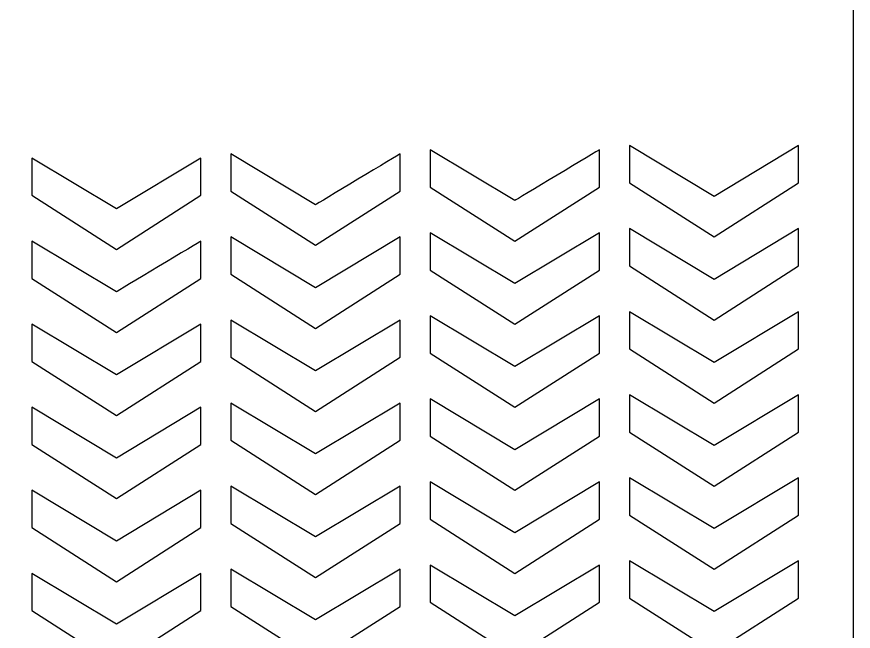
# Model space of a CAD drawing. Header units: centimetres. Extents: x -5.2 to 5.3, y -8.1 to 8.1.
# Drawn here: x 0 to 5.24, y -4.01 to -0.16 of the extents above; entities that cross this region are included whole.
import ezdxf

# ---------------------------------------------------------------- set-up
doc = ezdxf.new("R2010")
doc.units = ezdxf.units.CM
doc.header["$MEASUREMENT"] = 0
doc.layers.add('Layer 1', color=7, linetype='Continuous')

msp = doc.modelspace()

# ---------------------------------------------------------------- linework, layer by layer
at = {"layer": 'Layer 1', "color": 242}
for points, knots in [([(-5.23875, 8.09625), (-5.23875, 8.09625), (-5.23875, -8.09625), (-5.23875, -8.09625), (-5.23875, -8.09625), (-5.23875, -8.09625), (5.23875, -8.09625), (5.23875, -8.09625), (5.23875, -8.09625), (5.23875, -8.09625), (5.23875, 8.09625), (5.23875, 8.09625), (5.23875, 8.09625), (5.23875, 8.09625), (-5.23875, 8.09625), (-5.23875, 8.09625)], [0, 0, 0, 0, 0.2, 0.2, 0.2, 0.2, 0.4, 0.4, 0.4, 0.4, 0.6, 0.6, 0.6, 0.6, 1, 1, 1, 1]), ([(2.58945, -0.99489), (2.58945, -0.99489), (3.11923, -1.31271), (3.11923, -1.31271), (3.11923, -1.31271), (3.11923, -1.31274), (3.64895, -0.99489), (3.64895, -0.99489), (3.64895, -0.99489), (3.64895, -0.99489), (3.64895, -1.22796), (3.64895, -1.22796), (3.64895, -1.22796), (3.64895, -1.22796), (3.11923, -1.567), (3.11923, -1.567), (3.11923, -1.567), (3.11923, -1.567), (2.58945, -1.22796), (2.58945, -1.22796), (2.58945, -1.22796), (2.58945, -1.22796), (2.58945, -0.99489), (2.58945, -0.99489)], [0, 0, 0, 0, 0.1428571, 0.1428571, 0.1428571, 0.1428571, 0.2857143, 0.2857143, 0.2857143, 0.2857143, 0.4285714, 0.4285714, 0.4285714, 0.4285714, 0.5714286, 0.5714286, 0.5714286, 0.5714286, 0.7142857, 0.7142857, 0.7142857, 0.7142857, 1, 1, 1, 1]), ([(4.89664, -1.2019), (4.89664, -1.2019), (4.36692, -1.54094), (4.36692, -1.54094), (4.36692, -1.54094), (4.36692, -1.54094), (3.8372, -1.2019), (3.8372, -1.2019), (3.8372, -1.2019), (3.8372, -1.2019), (3.8372, -0.9688), (3.8372, -0.9688), (3.8372, -0.9688), (3.8372, -0.9688), (4.36692, -1.28664), (4.36692, -1.28664), (4.36692, -1.28664), (4.36692, -1.28664), (4.89664, -0.9688), (4.89664, -0.9688), (4.89664, -0.9688), (4.89664, -0.9688), (4.89664, -1.2019), (4.89664, -1.2019)], [0, 0, 0, 0, 0.1428571, 0.1428571, 0.1428571, 0.1428571, 0.2857143, 0.2857143, 0.2857143, 0.2857143, 0.4285714, 0.4285714, 0.4285714, 0.4285714, 0.5714286, 0.5714286, 0.5714286, 0.5714286, 0.7142857, 0.7142857, 0.7142857, 0.7142857, 1, 1, 1, 1]), ([(0.09411, -1.04696), (0.09411, -1.04696), (0.62383, -1.36483), (0.62383, -1.36483), (0.62383, -1.36483), (0.62383, -1.36483), (1.15358, -1.04696), (1.15358, -1.04696), (1.15358, -1.04696), (1.15358, -1.04696), (1.15358, -1.28008), (1.15358, -1.28008), (1.15358, -1.28008), (1.15358, -1.28008), (0.62386, -1.61909), (0.62386, -1.61909), (0.62386, -1.61909), (0.62386, -1.61909), (0.09414, -1.28008), (0.09414, -1.28008), (0.09414, -1.28008), (0.09414, -1.28008), (0.09414, -1.04696), (0.09414, -1.04696), (0.09414, -1.04696), (0.09414, -1.04696), (0.09411, -1.04696), (0.09411, -1.04696)], [0, 0, 0, 0, 0.125, 0.125, 0.125, 0.125, 0.25, 0.25, 0.25, 0.25, 0.375, 0.375, 0.375, 0.375, 0.5, 0.5, 0.5, 0.5, 0.625, 0.625, 0.625, 0.625, 0.75, 0.75, 0.75, 0.75, 1, 1, 1, 1]), ([(1.34178, -1.02092), (1.34178, -1.02092), (1.8715, -1.33876), (1.8715, -1.33876), (1.8715, -1.33876), (1.8715, -1.33879), (2.40128, -1.02092), (2.40128, -1.02092), (2.40128, -1.02092), (2.40128, -1.02092), (2.40128, -1.25402), (2.40128, -1.25402), (2.40128, -1.25402), (2.40128, -1.25402), (1.8715, -1.59303), (1.8715, -1.59303), (1.8715, -1.59303), (1.8715, -1.59303), (1.34178, -1.25402), (1.34178, -1.25402), (1.34178, -1.25402), (1.34178, -1.25402), (1.34178, -1.02092), (1.34178, -1.02092)], [0, 0, 0, 0, 0.1428571, 0.1428571, 0.1428571, 0.1428571, 0.2857143, 0.2857143, 0.2857143, 0.2857143, 0.4285714, 0.4285714, 0.4285714, 0.4285714, 0.5714286, 0.5714286, 0.5714286, 0.5714286, 0.7142857, 0.7142857, 0.7142857, 0.7142857, 1, 1, 1, 1]), ([(2.58945, -1.51485), (2.58945, -1.51485), (3.11923, -1.83272), (3.11923, -1.83272), (3.11923, -1.83272), (3.11923, -1.83272), (3.64895, -1.51485), (3.64895, -1.51485), (3.64895, -1.51485), (3.64895, -1.51485), (3.64895, -1.74795), (3.64895, -1.74795), (3.64895, -1.74795), (3.64895, -1.74795), (3.11923, -2.08699), (3.11923, -2.08699), (3.11923, -2.08699), (3.11923, -2.08699), (2.58945, -1.74795), (2.58945, -1.74795), (2.58945, -1.74795), (2.58945, -1.74795), (2.58945, -1.51485), (2.58945, -1.51485)], [0, 0, 0, 0, 0.1428571, 0.1428571, 0.1428571, 0.1428571, 0.2857143, 0.2857143, 0.2857143, 0.2857143, 0.4285714, 0.4285714, 0.4285714, 0.4285714, 0.5714286, 0.5714286, 0.5714286, 0.5714286, 0.7142857, 0.7142857, 0.7142857, 0.7142857, 1, 1, 1, 1]), ([(4.89664, -1.72186), (4.89664, -1.72186), (4.36692, -2.0609), (4.36692, -2.0609), (4.36692, -2.0609), (4.36692, -2.0609), (3.8372, -1.72186), (3.8372, -1.72186), (3.8372, -1.72186), (3.8372, -1.72186), (3.8372, -1.48879), (3.8372, -1.48879), (3.8372, -1.48879), (3.8372, -1.48879), (4.36692, -1.80663), (4.36692, -1.80663), (4.36692, -1.80663), (4.36692, -1.80663), (4.89664, -1.48879), (4.89664, -1.48879), (4.89664, -1.48879), (4.89664, -1.48879), (4.89664, -1.72186), (4.89664, -1.72186)], [0, 0, 0, 0, 0.1428571, 0.1428571, 0.1428571, 0.1428571, 0.2857143, 0.2857143, 0.2857143, 0.2857143, 0.4285714, 0.4285714, 0.4285714, 0.4285714, 0.5714286, 0.5714286, 0.5714286, 0.5714286, 0.7142857, 0.7142857, 0.7142857, 0.7142857, 1, 1, 1, 1]), ([(0.09411, -1.56699), (0.09411, -1.56699), (0.62383, -1.88481), (0.62383, -1.88481), (0.62383, -1.88481), (0.62383, -1.88484), (1.15355, -1.56699), (1.15355, -1.56699), (1.15355, -1.56699), (1.15355, -1.56699), (1.15355, -1.80006), (1.15355, -1.80006), (1.15355, -1.80006), (1.15355, -1.80006), (0.62383, -2.1391), (0.62383, -2.1391), (0.62383, -2.1391), (0.62383, -2.1391), (0.09411, -1.80006), (0.09411, -1.80006), (0.09411, -1.80006), (0.09411, -1.80006), (0.09411, -1.56699), (0.09411, -1.56699)], [0, 0, 0, 0, 0.1428571, 0.1428571, 0.1428571, 0.1428571, 0.2857143, 0.2857143, 0.2857143, 0.2857143, 0.4285714, 0.4285714, 0.4285714, 0.4285714, 0.5714286, 0.5714286, 0.5714286, 0.5714286, 0.7142857, 0.7142857, 0.7142857, 0.7142857, 1, 1, 1, 1]), ([(1.34178, -1.54091), (1.34178, -1.54091), (1.8715, -1.85875), (1.8715, -1.85875), (1.8715, -1.85875), (1.8715, -1.85875), (2.40128, -1.54091), (2.40128, -1.54091), (2.40128, -1.54091), (2.40128, -1.54091), (2.40128, -1.77401), (2.40128, -1.77401), (2.40128, -1.77401), (2.40128, -1.77401), (1.8715, -2.11305), (1.8715, -2.11305), (1.8715, -2.11305), (1.8715, -2.11305), (1.34178, -1.77401), (1.34178, -1.77401), (1.34178, -1.77401), (1.34178, -1.77401), (1.34178, -1.54091), (1.34178, -1.54091)], [0, 0, 0, 0, 0.1428571, 0.1428571, 0.1428571, 0.1428571, 0.2857143, 0.2857143, 0.2857143, 0.2857143, 0.4285714, 0.4285714, 0.4285714, 0.4285714, 0.5714286, 0.5714286, 0.5714286, 0.5714286, 0.7142857, 0.7142857, 0.7142857, 0.7142857, 1, 1, 1, 1]), ([(2.58945, -2.03486), (2.58945, -2.03486), (3.11923, -2.35268), (3.11923, -2.35268), (3.11923, -2.35268), (3.11923, -2.35268), (3.64895, -2.03486), (3.64895, -2.03486), (3.64895, -2.03486), (3.64895, -2.03486), (3.64895, -2.26793), (3.64895, -2.26793), (3.64895, -2.26793), (3.64895, -2.26793), (3.11923, -2.60697), (3.11923, -2.60697), (3.11923, -2.60697), (3.11923, -2.60697), (2.58945, -2.26793), (2.58945, -2.26793), (2.58945, -2.26793), (2.58945, -2.26793), (2.58945, -2.03486), (2.58945, -2.03486)], [0, 0, 0, 0, 0.1428571, 0.1428571, 0.1428571, 0.1428571, 0.2857143, 0.2857143, 0.2857143, 0.2857143, 0.4285714, 0.4285714, 0.4285714, 0.4285714, 0.5714286, 0.5714286, 0.5714286, 0.5714286, 0.7142857, 0.7142857, 0.7142857, 0.7142857, 1, 1, 1, 1]), ([(4.89664, -2.24187), (4.89664, -2.24187), (4.36692, -2.58088), (4.36692, -2.58088), (4.36692, -2.58088), (4.36692, -2.58088), (3.8372, -2.24187), (3.8372, -2.24187), (3.8372, -2.24187), (3.8372, -2.24187), (3.8372, -2.00877), (3.8372, -2.00877), (3.8372, -2.00877), (3.8372, -2.00877), (4.36692, -2.32661), (4.36692, -2.32661), (4.36692, -2.32661), (4.36692, -2.32661), (4.89664, -2.00877), (4.89664, -2.00877), (4.89664, -2.00877), (4.89664, -2.00877), (4.89664, -2.24187), (4.89664, -2.24187)], [0, 0, 0, 0, 0.1428571, 0.1428571, 0.1428571, 0.1428571, 0.2857143, 0.2857143, 0.2857143, 0.2857143, 0.4285714, 0.4285714, 0.4285714, 0.4285714, 0.5714286, 0.5714286, 0.5714286, 0.5714286, 0.7142857, 0.7142857, 0.7142857, 0.7142857, 1, 1, 1, 1]), ([(0.09411, -2.08695), (0.09411, -2.08695), (0.62383, -2.40482), (0.62383, -2.40482), (0.62383, -2.40482), (0.62383, -2.40482), (1.15355, -2.08695), (1.15355, -2.08695), (1.15355, -2.08695), (1.15355, -2.08695), (1.15355, -2.32005), (1.15355, -2.32005), (1.15355, -2.32005), (1.15355, -2.32005), (0.62383, -2.65906), (0.62383, -2.65906), (0.62383, -2.65906), (0.62383, -2.65906), (0.09411, -2.32005), (0.09411, -2.32005), (0.09411, -2.32005), (0.09411, -2.32005), (0.09411, -2.08695), (0.09411, -2.08695)], [0, 0, 0, 0, 0.1428571, 0.1428571, 0.1428571, 0.1428571, 0.2857143, 0.2857143, 0.2857143, 0.2857143, 0.4285714, 0.4285714, 0.4285714, 0.4285714, 0.5714286, 0.5714286, 0.5714286, 0.5714286, 0.7142857, 0.7142857, 0.7142857, 0.7142857, 1, 1, 1, 1]), ([(1.34178, -2.06092), (1.34178, -2.06092), (1.8715, -2.37876), (1.8715, -2.37876), (1.8715, -2.37876), (1.8715, -2.37876), (2.40128, -2.06092), (2.40128, -2.06092), (2.40128, -2.06092), (2.40128, -2.06092), (2.40128, -2.29399), (2.40128, -2.29399), (2.40128, -2.29399), (2.40128, -2.29399), (1.8715, -2.63303), (1.8715, -2.63303), (1.8715, -2.63303), (1.8715, -2.63303), (1.34178, -2.29399), (1.34178, -2.29399), (1.34178, -2.29399), (1.34178, -2.29399), (1.34178, -2.06092), (1.34178, -2.06092)], [0, 0, 0, 0, 0.1428571, 0.1428571, 0.1428571, 0.1428571, 0.2857143, 0.2857143, 0.2857143, 0.2857143, 0.4285714, 0.4285714, 0.4285714, 0.4285714, 0.5714286, 0.5714286, 0.5714286, 0.5714286, 0.7142857, 0.7142857, 0.7142857, 0.7142857, 1, 1, 1, 1]), ([(2.58945, -2.55484), (2.58945, -2.55484), (3.11923, -2.87271), (3.11923, -2.87271), (3.11923, -2.87271), (3.11923, -2.87271), (3.64895, -2.55484), (3.64895, -2.55484), (3.64895, -2.55484), (3.64895, -2.55484), (3.64895, -2.78794), (3.64895, -2.78794), (3.64895, -2.78794), (3.64895, -2.78794), (3.11923, -3.12695), (3.11923, -3.12695), (3.11923, -3.12695), (3.11923, -3.12695), (2.58945, -2.78794), (2.58945, -2.78794), (2.58945, -2.78794), (2.58945, -2.78794), (2.58945, -2.55484), (2.58945, -2.55484)], [0, 0, 0, 0, 0.1428571, 0.1428571, 0.1428571, 0.1428571, 0.2857143, 0.2857143, 0.2857143, 0.2857143, 0.4285714, 0.4285714, 0.4285714, 0.4285714, 0.5714286, 0.5714286, 0.5714286, 0.5714286, 0.7142857, 0.7142857, 0.7142857, 0.7142857, 1, 1, 1, 1]), ([(4.89664, -2.76185), (4.89664, -2.76185), (4.36692, -3.10089), (4.36692, -3.10089), (4.36692, -3.10089), (4.36692, -3.10089), (3.8372, -2.76185), (3.8372, -2.76185), (3.8372, -2.76185), (3.8372, -2.76185), (3.8372, -2.52878), (3.8372, -2.52878), (3.8372, -2.52878), (3.8372, -2.52878), (4.36692, -2.84662), (4.36692, -2.84662), (4.36692, -2.84662), (4.36692, -2.84662), (4.89664, -2.52878), (4.89664, -2.52878), (4.89664, -2.52878), (4.89664, -2.52878), (4.89664, -2.76185), (4.89664, -2.76185)], [0, 0, 0, 0, 0.1428571, 0.1428571, 0.1428571, 0.1428571, 0.2857143, 0.2857143, 0.2857143, 0.2857143, 0.4285714, 0.4285714, 0.4285714, 0.4285714, 0.5714286, 0.5714286, 0.5714286, 0.5714286, 0.7142857, 0.7142857, 0.7142857, 0.7142857, 1, 1, 1, 1]), ([(0.09411, -2.60697), (0.09411, -2.60697), (0.62383, -2.92479), (0.62383, -2.92479), (0.62383, -2.92479), (0.62383, -2.92479), (1.15355, -2.60697), (1.15355, -2.60697), (1.15355, -2.60697), (1.15355, -2.60697), (1.15355, -2.84004), (1.15355, -2.84004), (1.15355, -2.84004), (1.15355, -2.84004), (0.62383, -3.17908), (0.62383, -3.17908), (0.62383, -3.17908), (0.62383, -3.17908), (0.09411, -2.84004), (0.09411, -2.84004), (0.09411, -2.84004), (0.09411, -2.84004), (0.09411, -2.60697), (0.09411, -2.60697)], [0, 0, 0, 0, 0.1428571, 0.1428571, 0.1428571, 0.1428571, 0.2857143, 0.2857143, 0.2857143, 0.2857143, 0.4285714, 0.4285714, 0.4285714, 0.4285714, 0.5714286, 0.5714286, 0.5714286, 0.5714286, 0.7142857, 0.7142857, 0.7142857, 0.7142857, 1, 1, 1, 1]), ([(1.34178, -2.5809), (1.34178, -2.5809), (1.8715, -2.89874), (1.8715, -2.89874), (1.8715, -2.89874), (1.8715, -2.89874), (2.40128, -2.5809), (2.40128, -2.5809), (2.40128, -2.5809), (2.40128, -2.5809), (2.40128, -2.814), (2.40128, -2.814), (2.40128, -2.814), (2.40128, -2.814), (1.8715, -3.15301), (1.8715, -3.15301), (1.8715, -3.15301), (1.8715, -3.15301), (1.34178, -2.814), (1.34178, -2.814), (1.34178, -2.814), (1.34178, -2.814), (1.34178, -2.5809), (1.34178, -2.5809)], [0, 0, 0, 0, 0.1428571, 0.1428571, 0.1428571, 0.1428571, 0.2857143, 0.2857143, 0.2857143, 0.2857143, 0.4285714, 0.4285714, 0.4285714, 0.4285714, 0.5714286, 0.5714286, 0.5714286, 0.5714286, 0.7142857, 0.7142857, 0.7142857, 0.7142857, 1, 1, 1, 1]), ([(2.58945, -3.07486), (2.58945, -3.07486), (3.11923, -3.39268), (3.11923, -3.39268), (3.11923, -3.39268), (3.11923, -3.39268), (3.64895, -3.07486), (3.64895, -3.07486), (3.64895, -3.07486), (3.64895, -3.07486), (3.64895, -3.30793), (3.64895, -3.30793), (3.64895, -3.30793), (3.64895, -3.30793), (3.11923, -3.64694), (3.11923, -3.64694), (3.11923, -3.64694), (3.11923, -3.64694), (2.58945, -3.30793), (2.58945, -3.30793), (2.58945, -3.30793), (2.58945, -3.30793), (2.58945, -3.07486), (2.58945, -3.07486)], [0, 0, 0, 0, 0.1428571, 0.1428571, 0.1428571, 0.1428571, 0.2857143, 0.2857143, 0.2857143, 0.2857143, 0.4285714, 0.4285714, 0.4285714, 0.4285714, 0.5714286, 0.5714286, 0.5714286, 0.5714286, 0.7142857, 0.7142857, 0.7142857, 0.7142857, 1, 1, 1, 1]), ([(4.89664, -3.28187), (4.89664, -3.28187), (4.36692, -3.62088), (4.36692, -3.62088), (4.36692, -3.62088), (4.36692, -3.62088), (3.8372, -3.28187), (3.8372, -3.28187), (3.8372, -3.28187), (3.8372, -3.28187), (3.8372, -3.04877), (3.8372, -3.04877), (3.8372, -3.04877), (3.8372, -3.04877), (4.36692, -3.36661), (4.36692, -3.36661), (4.36692, -3.36661), (4.36692, -3.36661), (4.89664, -3.04877), (4.89664, -3.04877), (4.89664, -3.04877), (4.89664, -3.04877), (4.89664, -3.28187), (4.89664, -3.28187)], [0, 0, 0, 0, 0.1428571, 0.1428571, 0.1428571, 0.1428571, 0.2857143, 0.2857143, 0.2857143, 0.2857143, 0.4285714, 0.4285714, 0.4285714, 0.4285714, 0.5714286, 0.5714286, 0.5714286, 0.5714286, 0.7142857, 0.7142857, 0.7142857, 0.7142857, 1, 1, 1, 1]), ([(0.09411, -3.12695), (0.09411, -3.12695), (0.62383, -3.44479), (0.62383, -3.44479), (0.62383, -3.44479), (0.62383, -3.44479), (1.15355, -3.12695), (1.15355, -3.12695), (1.15355, -3.12695), (1.15355, -3.12695), (1.15355, -3.36005), (1.15355, -3.36005), (1.15355, -3.36005), (1.15355, -3.36005), (0.62383, -3.69906), (0.62383, -3.69906), (0.62383, -3.69906), (0.62383, -3.69906), (0.09411, -3.36005), (0.09411, -3.36005), (0.09411, -3.36005), (0.09411, -3.36005), (0.09411, -3.12695), (0.09411, -3.12695)], [0, 0, 0, 0, 0.1428571, 0.1428571, 0.1428571, 0.1428571, 0.2857143, 0.2857143, 0.2857143, 0.2857143, 0.4285714, 0.4285714, 0.4285714, 0.4285714, 0.5714286, 0.5714286, 0.5714286, 0.5714286, 0.7142857, 0.7142857, 0.7142857, 0.7142857, 1, 1, 1, 1]), ([(1.34178, -3.10089), (1.34178, -3.10089), (1.8715, -3.41873), (1.8715, -3.41873), (1.8715, -3.41873), (1.8715, -3.41873), (2.40128, -3.10089), (2.40128, -3.10089), (2.40128, -3.10089), (2.40128, -3.10089), (2.40128, -3.33399), (2.40128, -3.33399), (2.40128, -3.33399), (2.40128, -3.33399), (1.8715, -3.673), (1.8715, -3.673), (1.8715, -3.673), (1.8715, -3.673), (1.34178, -3.33399), (1.34178, -3.33399), (1.34178, -3.33399), (1.34178, -3.33399), (1.34178, -3.10089), (1.34178, -3.10089)], [0, 0, 0, 0, 0.1428571, 0.1428571, 0.1428571, 0.1428571, 0.2857143, 0.2857143, 0.2857143, 0.2857143, 0.4285714, 0.4285714, 0.4285714, 0.4285714, 0.5714286, 0.5714286, 0.5714286, 0.5714286, 0.7142857, 0.7142857, 0.7142857, 0.7142857, 1, 1, 1, 1]), ([(2.58945, -3.59481), (2.58945, -3.59481), (3.11923, -3.91265), (3.11923, -3.91265), (3.11923, -3.91265), (3.11923, -3.91265), (3.64895, -3.59481), (3.64895, -3.59481), (3.64895, -3.59481), (3.64895, -3.59481), (3.64895, -3.82791), (3.64895, -3.82791), (3.64895, -3.82791), (3.64895, -3.82791), (3.11923, -4.16692), (3.11923, -4.16692), (3.11923, -4.16692), (3.11923, -4.16692), (2.58945, -3.82791), (2.58945, -3.82791), (2.58945, -3.82791), (2.58945, -3.82791), (2.58945, -3.59481), (2.58945, -3.59481)], [0, 0, 0, 0, 0.1428571, 0.1428571, 0.1428571, 0.1428571, 0.2857143, 0.2857143, 0.2857143, 0.2857143, 0.4285714, 0.4285714, 0.4285714, 0.4285714, 0.5714286, 0.5714286, 0.5714286, 0.5714286, 0.7142857, 0.7142857, 0.7142857, 0.7142857, 1, 1, 1, 1]), ([(4.89664, -3.80185), (4.89664, -3.80185), (4.36692, -4.14086), (4.36692, -4.14086), (4.36692, -4.14086), (4.36692, -4.14086), (3.8372, -3.80185), (3.8372, -3.80185), (3.8372, -3.80185), (3.8372, -3.80185), (3.8372, -3.56875), (3.8372, -3.56875), (3.8372, -3.56875), (3.8372, -3.56875), (4.36692, -3.88659), (4.36692, -3.88659), (4.36692, -3.88659), (4.36692, -3.88659), (4.89664, -3.56875), (4.89664, -3.56875), (4.89664, -3.56875), (4.89664, -3.56875), (4.89664, -3.80185), (4.89664, -3.80185)], [0, 0, 0, 0, 0.1428571, 0.1428571, 0.1428571, 0.1428571, 0.2857143, 0.2857143, 0.2857143, 0.2857143, 0.4285714, 0.4285714, 0.4285714, 0.4285714, 0.5714286, 0.5714286, 0.5714286, 0.5714286, 0.7142857, 0.7142857, 0.7142857, 0.7142857, 1, 1, 1, 1]), ([(0.09411, -3.64694), (0.09411, -3.64694), (0.62383, -3.96478), (0.62383, -3.96478), (0.62383, -3.96478), (0.62383, -3.96478), (1.15355, -3.64694), (1.15355, -3.64694), (1.15355, -3.64694), (1.15355, -3.64694), (1.15355, -3.88004), (1.15355, -3.88004), (1.15355, -3.88004), (1.15355, -3.88004), (0.62383, -4.21905), (0.62383, -4.21905), (0.62383, -4.21905), (0.62383, -4.21905), (0.09411, -3.88004), (0.09411, -3.88004), (0.09411, -3.88004), (0.09411, -3.88004), (0.09411, -3.64694), (0.09411, -3.64694)], [0, 0, 0, 0, 0.1428571, 0.1428571, 0.1428571, 0.1428571, 0.2857143, 0.2857143, 0.2857143, 0.2857143, 0.4285714, 0.4285714, 0.4285714, 0.4285714, 0.5714286, 0.5714286, 0.5714286, 0.5714286, 0.7142857, 0.7142857, 0.7142857, 0.7142857, 1, 1, 1, 1]), ([(1.34178, -3.6209), (1.34178, -3.6209), (1.8715, -3.93874), (1.8715, -3.93874), (1.8715, -3.93874), (1.8715, -3.93874), (2.40128, -3.6209), (2.40128, -3.6209), (2.40128, -3.6209), (2.40128, -3.6209), (2.40128, -3.854), (2.40128, -3.854), (2.40128, -3.854), (2.40128, -3.854), (1.8715, -4.19301), (1.8715, -4.19301), (1.8715, -4.19301), (1.8715, -4.19301), (1.34178, -3.854), (1.34178, -3.854), (1.34178, -3.854), (1.34178, -3.854), (1.34178, -3.6209), (1.34178, -3.6209)], [0, 0, 0, 0, 0.1428571, 0.1428571, 0.1428571, 0.1428571, 0.2857143, 0.2857143, 0.2857143, 0.2857143, 0.4285714, 0.4285714, 0.4285714, 0.4285714, 0.5714286, 0.5714286, 0.5714286, 0.5714286, 0.7142857, 0.7142857, 0.7142857, 0.7142857, 1, 1, 1, 1])]:
    msp.add_open_spline(points, degree=3, knots=knots, dxfattribs=at)

doc.saveas('drawing.dxf')
